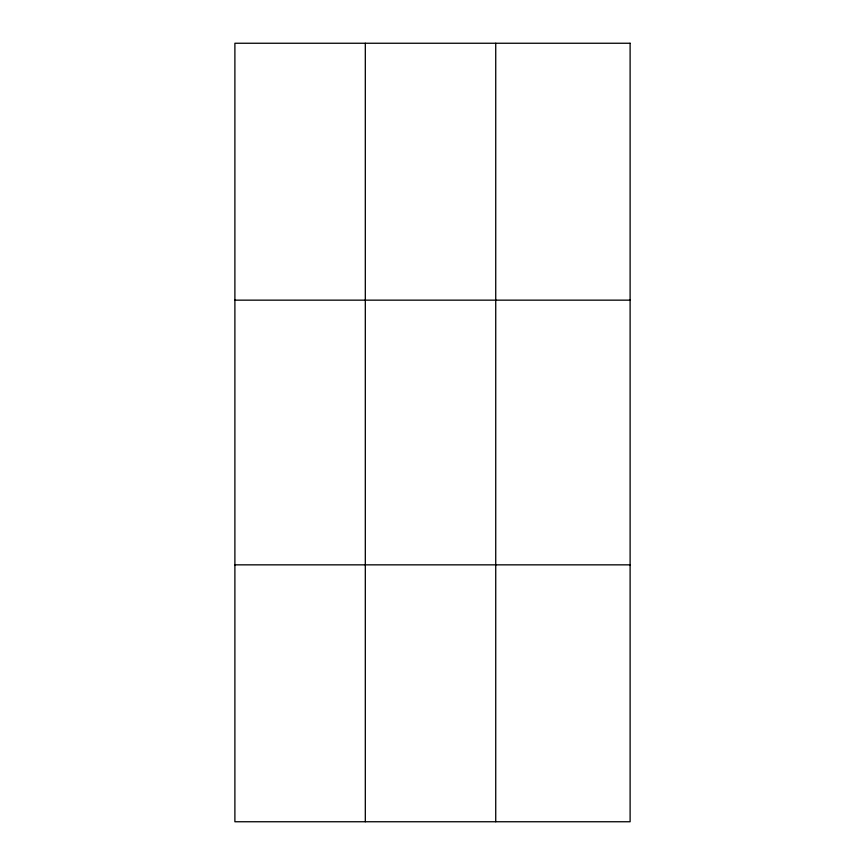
<?xml version="1.0" encoding="UTF-8"?>
<svg xmlns="http://www.w3.org/2000/svg" width="865" height="865" viewBox="0 0 865 865"><rect width="100%" height="100%" fill="white"/><g stroke="black" fill="none" stroke-linecap="round" stroke-linejoin="round"><path stroke-width="1.3" d="M365.311 43.25L365.311 821.75M495.732 43.25L495.732 821.75M234.891 300.155L630.109 300.155M234.891 564.845L630.109 564.845M630.109 43.25L630.109 821.75L234.891 821.75L234.891 43.25L630.109 43.25"/></g></svg>
